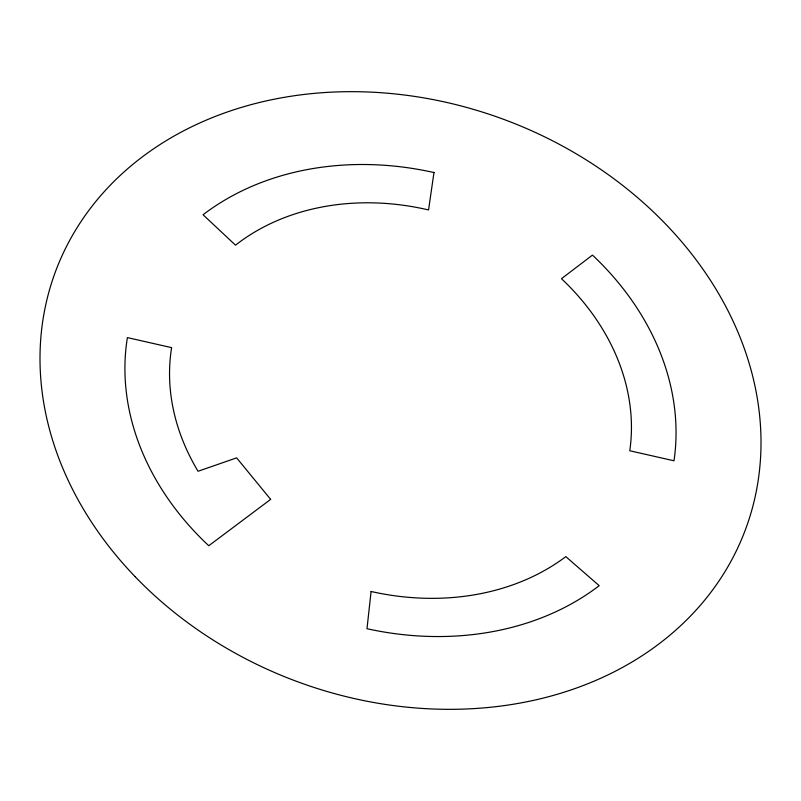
<?xml version="1.0" encoding="UTF-8"?>
<svg xmlns="http://www.w3.org/2000/svg" width="801" height="801" viewBox="0 0 801 801"><rect width="100%" height="100%" fill="white"/><g stroke="black" fill="none" stroke-linecap="round" stroke-linejoin="round"><path stroke-width="1.2" d="M434.012 172.285L428.555 209.952A227.724 185.161 20.6 0 0 235.514 245.176L203.064 214.768A278.327 226.313 20.6 0 1 434.172 172.595M592.239 255.269L561.471 278.698A235.955 191.86 20.6 0 1 629.776 450.753L674.001 460.795A281.511 228.896 20.6 0 0 592.62 255.239M371.093 591.488L366.988 628.715A281.511 228.896 20.6 0 0 599.198 585.671L565.816 556.625A235.955 191.86 20.6 0 1 371.093 591.488M270.648 499.383L208.761 545.731A279.939 227.624 20.6 0 1 127.399 337.601L171.614 347.644A235.955 191.86 20.6 0 0 198.057 471.268L236.635 457.862L270.648 499.383M135.079 576.63A368.32 299.484 20.6 0 0 744.489 532.134A368.32 299.484 20.6 0 0 321.932 92.736A368.32 299.484 20.6 0 0 135.079 576.63"/></g></svg>
